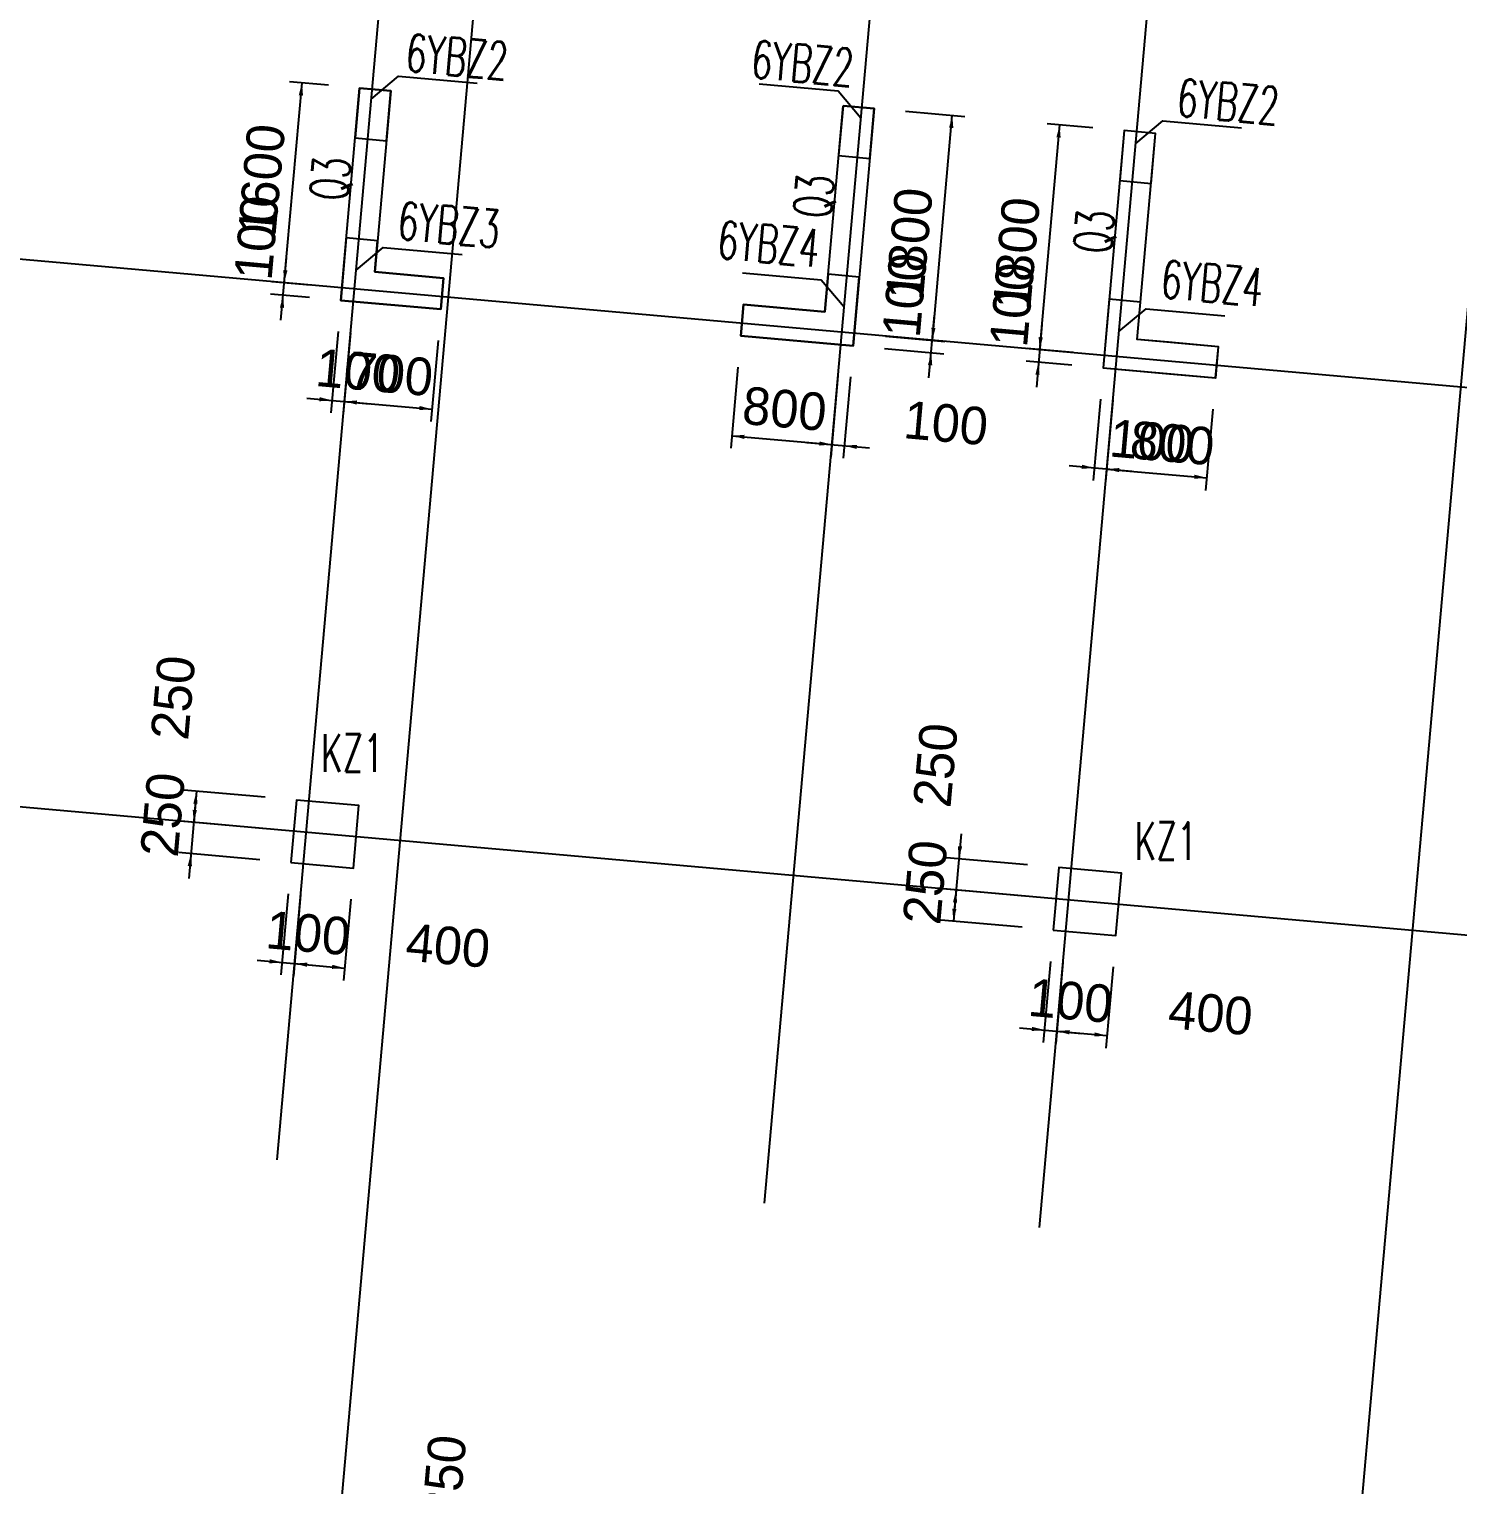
# Model space of a CAD drawing. Extents: x 387171 to 699106, y 11966 to 245688.
# Drawn here: x 605497 to 616884, y 53493 to 65101 of the extents above; entities that cross this region are included whole.
import ezdxf

# ---------------------------------------------------------------- set-up
doc = ezdxf.new("R2010")
doc.units = 0
doc.header["$LTSCALE"] = 100
doc.header["$MEASUREMENT"] = 0
for name, color, linetype in [('b边缘构件', 235, 'Continuous'), ('COLU', 7, 'Continuous'), ('DIM', 3, 'Continuous'), ('DOTE', 253, 'Continuous'), ('L-AXIS', 3, 'Continuous'), ('NUM', 7, 'Continuous'), ('TEXT', 7, 'Continuous'), ('THIN', 7, 'Continuous'), ('wall-主楼', 2, 'Continuous'), ('Y阴影', 254, 'Continuous'), ('剪力墙身标注', 7, 'Continuous'), ('小尺寸', 4, 'Continuous')]:
    doc.layers.add(name, color=color, linetype=linetype)
doc.styles.get("Standard").update_dxf_attribs({"font": 'standard'})
doc.styles.add('tk', font='tk')
doc.dimstyles.get("Standard").update_dxf_attribs({"dimtxt": 300, "dimasz": 100, "dimexe": 100, "dimexo": 250, "dimgap": 100, "dimtad": 0, "dimtoh": 1, "dimdec": 0, "dimdsep": 46, "dimcen": 0.09, "dimclrt": 7, "dimadec": 0, "dimazin": 0, "dimtfac": 1, "dimtdec": 4, "dimtofl": 0, "dimtmove": 0, "dimatfit": 3, "dimfxl": 1, "dimtolj": 1, "dimtzin": 0, "dimarcsym": 0})

# ---------------------------------------------------------------- blocks, each defined once
blk = doc.blocks.new('*D1842')
at = {"layer": 'L-AXIS', "color": 0, "linetype": 'ByBlock', "lineweight": -2}
for p, q in [((493507, 53583), (493255, 50741)), ((493264, 50840), (658764, 36162)), ((659008, 38905), (658755, 36062))]:
    blk.add_line(p, q, dxfattribs=at)
for points in [[(493264, 50840), (493365, 50848), (493362, 50815)], [(658764, 36162), (658663, 36154), (658666, 36188)]]:
    blk.add_solid(points, dxfattribs=at)
at = {"layer": 'L-AXIS', "color": 7, "linetype": 'Continuous', "lineweight": -2, "insert": (576045, 43850), "char_height": 300, "width": 1101.67, "attachment_point": 5, "rotation": 354.9316, "style": 'tk'}
blk.add_mtext('166150', dxfattribs=at)
blk = doc.blocks.new('*D3412')
at = {"layer": '小尺寸', "color": 0, "linetype": 'ByBlock', "lineweight": -2}
for p, q in [((607959, 62689), (607902, 62041)), ((608059, 62680), (608001, 62033)), ((607711, 62159), (608209, 62114))]:
    blk.add_line(p, q, dxfattribs=at)
for points in [[(607910, 62141), (607809, 62133), (607812, 62166)], [(608010, 62132), (608111, 62140), (608108, 62107)]]:
    blk.add_solid(points, dxfattribs=at)
at = {"layer": '小尺寸', "color": 7, "linetype": 'Continuous', "lineweight": -2, "insert": (608118, 62374), "char_height": 300, "width": 476.67, "attachment_point": 5, "rotation": 354.9316, "style": 'tk'}
blk.add_mtext('100', dxfattribs=at)
blk = doc.blocks.new('*D4447')
at = {"layer": '小尺寸', "color": 0, "linetype": 'ByBlock', "lineweight": -2}
for p, q in [((608059, 62680), (608001, 62033)), ((608756, 62618), (608698, 61971)), ((608010, 62132), (608707, 62070))]:
    blk.add_line(p, q, dxfattribs=at)
for points in [[(608010, 62132), (608111, 62140), (608108, 62107)], [(608707, 62070), (608606, 62063), (608609, 62096)]]:
    blk.add_solid(points, dxfattribs=at)
at = {"layer": '小尺寸', "color": 7, "linetype": 'Continuous', "lineweight": -2, "insert": (608381, 62350), "char_height": 300, "width": 566.67, "attachment_point": 5, "rotation": 354.9316, "style": 'tk'}
blk.add_mtext('700', dxfattribs=at)
blk = doc.blocks.new('*D4176')
at = {"layer": '小尺寸', "color": 0, "linetype": 'ByBlock', "lineweight": -2}
for p, q in [((611146, 62406), (611089, 61759)), ((611943, 62335), (611886, 61688)), ((611098, 61858), (611895, 61788))]:
    blk.add_line(p, q, dxfattribs=at)
for points in [[(611098, 61858), (611199, 61866), (611196, 61833)], [(611895, 61788), (611794, 61780), (611797, 61813)]]:
    blk.add_solid(points, dxfattribs=at)
at = {"layer": '小尺寸', "color": 7, "linetype": 'Continuous', "lineweight": -2, "insert": (611518, 62072), "char_height": 300, "width": 566.67, "attachment_point": 5, "rotation": 354.9316, "style": 'tk'}
blk.add_mtext('800', dxfattribs=at)
blk = doc.blocks.new('*D208')
at = {"layer": '小尺寸', "color": 0, "linetype": 'ByBlock', "lineweight": -2}
for p, q in [((611943, 62335), (611886, 61688)), ((612043, 62327), (611986, 61679)), ((611696, 61805), (612194, 61761))]:
    blk.add_line(p, q, dxfattribs=at)
for points in [[(611895, 61788), (611794, 61780), (611797, 61813)], [(611994, 61779), (612095, 61786), (612093, 61753)]]:
    blk.add_solid(points, dxfattribs=at)
at = {"layer": '小尺寸', "color": 7, "linetype": 'Continuous', "lineweight": -2, "insert": (612804, 61958), "char_height": 300, "width": 476.67, "attachment_point": 5, "rotation": 354.9316, "style": 'tk'}
blk.add_mtext('100', dxfattribs=at)
blk = doc.blocks.new('*D1061')
at = {"layer": '小尺寸', "color": 0, "linetype": 'ByBlock', "lineweight": -2}
for p, q in [((614035, 62150), (613978, 61502)), ((614135, 62141), (614077, 61494)), ((613787, 61620), (614285, 61576))]:
    blk.add_line(p, q, dxfattribs=at)
for points in [[(613987, 61602), (613885, 61594), (613888, 61627)], [(614086, 61593), (614187, 61601), (614184, 61568)]]:
    blk.add_solid(points, dxfattribs=at)
at = {"layer": '小尺寸', "color": 7, "linetype": 'Continuous', "lineweight": -2, "insert": (614445, 61812), "char_height": 300, "width": 476.67, "attachment_point": 5, "rotation": 354.9316, "style": 'tk'}
blk.add_mtext('100', dxfattribs=at)
blk = doc.blocks.new('*D951')
at = {"layer": '小尺寸', "color": 0, "linetype": 'ByBlock', "lineweight": -2}
for p, q in [((614135, 62141), (614077, 61494)), ((614932, 62070), (614874, 61423)), ((614086, 61593), (614883, 61523))]:
    blk.add_line(p, q, dxfattribs=at)
for points in [[(614086, 61593), (614187, 61601), (614184, 61568)], [(614883, 61523), (614782, 61515), (614785, 61548)]]:
    blk.add_solid(points, dxfattribs=at)
at = {"layer": '小尺寸', "color": 7, "linetype": 'Continuous', "lineweight": -2, "insert": (614608, 61798), "char_height": 300, "width": 566.67, "attachment_point": 5, "rotation": 354.9316, "style": 'tk'}
blk.add_mtext('800', dxfattribs=at)
blk = doc.blocks.new('*D3755')
at = {"layer": '小尺寸', "color": 0, "linetype": 'ByBlock', "lineweight": -2}
for p, q in [((607504, 62779), (607548, 63277)), ((607741, 63060), (607431, 63087)), ((607732, 62960), (607422, 62987))]:
    blk.add_line(p, q, dxfattribs=at)
for points in [[(607530, 63078), (607523, 63179), (607556, 63176)], [(607522, 62979), (607529, 62878), (607496, 62880)]]:
    blk.add_solid(points, dxfattribs=at)
at = {"layer": '小尺寸', "color": 7, "linetype": 'Continuous', "lineweight": -2, "insert": (607311, 63437), "char_height": 300, "width": 476.67, "attachment_point": 5, "rotation": 84.9316, "style": 'tk'}
blk.add_mtext('100', dxfattribs=at)
blk = doc.blocks.new('*D3513')
at = {"layer": '小尺寸', "color": 0, "linetype": 'ByBlock', "lineweight": -2}
for p, q in [((607530, 63078), (607672, 64672)), ((607882, 64653), (607572, 64681)), ((607741, 63060), (607431, 63087))]:
    blk.add_line(p, q, dxfattribs=at)
for points in [[(607672, 64672), (607680, 64571), (607646, 64574)], [(607530, 63078), (607523, 63179), (607556, 63176)]]:
    blk.add_solid(points, dxfattribs=at)
at = {"layer": '小尺寸', "color": 7, "linetype": 'Continuous', "lineweight": -2, "insert": (607352, 63897), "char_height": 300, "width": 685, "attachment_point": 5, "rotation": 84.9316, "style": 'tk'}
blk.add_mtext('1600', dxfattribs=at)
blk = doc.blocks.new('*D4583')
at = {"layer": '小尺寸', "color": 0, "linetype": 'ByBlock', "lineweight": -2}
for p, q in [((613710, 64337), (613551, 62544)), ((613976, 64314), (613610, 64346)), ((613817, 62521), (613451, 62553))]:
    blk.add_line(p, q, dxfattribs=at)
for points in [[(613710, 64337), (613718, 64236), (613685, 64239)], [(613551, 62544), (613543, 62645), (613576, 62642)]]:
    blk.add_solid(points, dxfattribs=at)
at = {"layer": '小尺寸', "color": 7, "linetype": 'Continuous', "lineweight": -2, "insert": (613368, 63313), "char_height": 300, "width": 690, "attachment_point": 5, "rotation": 84.9316, "style": 'tk'}
blk.add_mtext('1800', dxfattribs=at)
blk = doc.blocks.new('*D4320')
at = {"layer": '小尺寸', "color": 0, "linetype": 'ByBlock', "lineweight": -2}
for p, q in [((613569, 62743), (613525, 62245)), ((613808, 62421), (613443, 62453)), ((613817, 62521), (613451, 62553))]:
    blk.add_line(p, q, dxfattribs=at)
for points in [[(613551, 62544), (613543, 62645), (613576, 62642)], [(613542, 62445), (613550, 62344), (613517, 62346)]]:
    blk.add_solid(points, dxfattribs=at)
at = {"layer": '小尺寸', "color": 7, "linetype": 'Continuous', "lineweight": -2, "insert": (613332, 62903), "char_height": 300, "width": 476.67, "attachment_point": 5, "rotation": 84.9316, "style": 'tk'}
blk.add_mtext('100', dxfattribs=at)
blk = doc.blocks.new('*D3259')
at = {"layer": '小尺寸', "color": 0, "linetype": 'ByBlock', "lineweight": -2}
for p, q in [((612669, 62321), (612713, 62819)), ((612323, 62653), (612795, 62611)), ((612314, 62554), (612787, 62512))]:
    blk.add_line(p, q, dxfattribs=at)
for points in [[(612696, 62620), (612688, 62721), (612721, 62718)], [(612687, 62520), (612695, 62419), (612661, 62422)]]:
    blk.add_solid(points, dxfattribs=at)
at = {"layer": '小尺寸', "color": 7, "linetype": 'Continuous', "lineweight": -2, "insert": (612477, 62979), "char_height": 300, "width": 476.67, "attachment_point": 5, "rotation": 84.9316, "style": 'tk'}
blk.add_mtext('100', dxfattribs=at)
blk = doc.blocks.new('*D3153')
at = {"layer": '小尺寸', "color": 0, "linetype": 'ByBlock', "lineweight": -2}
for p, q in [((612482, 64446), (612954, 64404)), ((612696, 62620), (612855, 64413)), ((612323, 62653), (612795, 62611))]:
    blk.add_line(p, q, dxfattribs=at)
for points in [[(612855, 64413), (612863, 64312), (612829, 64315)], [(612696, 62620), (612688, 62721), (612721, 62718)]]:
    blk.add_solid(points, dxfattribs=at)
at = {"layer": '小尺寸', "color": 7, "linetype": 'Continuous', "lineweight": -2, "insert": (612513, 63389), "char_height": 300, "width": 690, "attachment_point": 5, "rotation": 84.9316, "style": 'tk'}
blk.add_mtext('1800', dxfattribs=at)
blk = doc.blocks.new('*D3419')
at = {"layer": 'DIM', "color": 0, "linetype": 'ByBlock', "lineweight": -2}
for p, q in [((612925, 58684), (612867, 58037)), ((613455, 58437), (612808, 58494)), ((613433, 58188), (612785, 58245))]:
    blk.add_line(p, q, dxfattribs=at)
for points in [[(612907, 58485), (612899, 58586), (612933, 58583)], [(612885, 58236), (612893, 58135), (612860, 58138)]]:
    blk.add_solid(points, dxfattribs=at)
at = {"layer": 'DIM', "color": 7, "linetype": 'Continuous', "lineweight": -2, "insert": (612722, 59231), "char_height": 300, "width": 566.67, "attachment_point": 5, "rotation": 84.9316, "style": 'tk'}
blk.add_mtext('250', dxfattribs=at)
blk = doc.blocks.new('*D3312')
at = {"layer": 'DIM', "color": 0, "linetype": 'ByBlock', "lineweight": -2}
for p, q in [((613433, 58188), (612785, 58245)), ((612885, 58236), (612863, 57987)), ((613411, 57939), (612763, 57996))]:
    blk.add_line(p, q, dxfattribs=at)
for points in [[(612885, 58236), (612893, 58135), (612860, 58138)], [(612863, 57987), (612855, 58088), (612888, 58085)]]:
    blk.add_solid(points, dxfattribs=at)
at = {"layer": 'DIM', "color": 7, "linetype": 'Continuous', "lineweight": -2, "insert": (612640, 58298), "char_height": 300, "width": 566.67, "attachment_point": 5, "rotation": 84.9316, "style": 'tk'}
blk.add_mtext('250', dxfattribs=at)
blk = doc.blocks.new('*D4190')
at = {"layer": 'DIM', "color": 0, "linetype": 'ByBlock', "lineweight": -2}
for p, q in [((613638, 57667), (613580, 57020)), ((613737, 57659), (613680, 57011)), ((613390, 57137), (613888, 57093))]:
    blk.add_line(p, q, dxfattribs=at)
for points in [[(613589, 57120), (613488, 57112), (613491, 57145)], [(613689, 57111), (613790, 57119), (613787, 57085)]]:
    blk.add_solid(points, dxfattribs=at)
at = {"layer": 'DIM', "color": 7, "linetype": 'Continuous', "lineweight": -2, "insert": (613797, 57352), "char_height": 300, "width": 476.67, "attachment_point": 5, "rotation": 354.9316, "style": 'tk'}
blk.add_mtext('100', dxfattribs=at)
blk = doc.blocks.new('*D3788')
at = {"layer": 'DIM', "color": 0, "linetype": 'ByBlock', "lineweight": -2}
for p, q in [((613737, 57659), (613680, 57011)), ((614136, 57623), (614078, 56976)), ((613689, 57111), (614087, 57075))]:
    blk.add_line(p, q, dxfattribs=at)
for points in [[(613689, 57111), (613790, 57119), (613787, 57085)], [(614087, 57075), (613986, 57068), (613989, 57101)]]:
    blk.add_solid(points, dxfattribs=at)
at = {"layer": 'DIM', "color": 7, "linetype": 'Continuous', "lineweight": -2, "insert": (614913, 57253), "char_height": 300, "width": 576.67, "attachment_point": 5, "rotation": 354.9316, "style": 'tk'}
blk.add_mtext('400', dxfattribs=at)
blk = doc.blocks.new('*D349')
at = {"layer": 'DIM', "color": 0, "linetype": 'ByBlock', "lineweight": -2}
for p, q in [((607379, 58976), (606731, 59033)), ((606831, 59024), (606809, 58775)), ((607357, 58727), (606709, 58784))]:
    blk.add_line(p, q, dxfattribs=at)
for points in [[(606831, 59024), (606839, 58923), (606806, 58926)], [(606809, 58775), (606801, 58876), (606834, 58873)]]:
    blk.add_solid(points, dxfattribs=at)
at = {"layer": 'DIM', "color": 7, "linetype": 'Continuous', "lineweight": -2, "insert": (606646, 59770), "char_height": 300, "width": 566.67, "attachment_point": 5, "rotation": 84.9316, "style": 'tk'}
blk.add_mtext('250', dxfattribs=at)
blk = doc.blocks.new('*D1122')
at = {"layer": 'DIM', "color": 0, "linetype": 'ByBlock', "lineweight": -2}
for p, q in [((606827, 58974), (606769, 58327)), ((607357, 58727), (606709, 58784)), ((607335, 58477), (606687, 58535))]:
    blk.add_line(p, q, dxfattribs=at)
for points in [[(606809, 58775), (606801, 58876), (606834, 58873)], [(606787, 58526), (606795, 58425), (606761, 58428)]]:
    blk.add_solid(points, dxfattribs=at)
at = {"layer": 'DIM', "color": 7, "linetype": 'Continuous', "lineweight": -2, "insert": (606563, 58837), "char_height": 300, "width": 566.67, "attachment_point": 5, "rotation": 84.9316, "style": 'tk'}
blk.add_mtext('250', dxfattribs=at)
blk = doc.blocks.new('*D865')
at = {"layer": 'DIM', "color": 0, "linetype": 'ByBlock', "lineweight": -2}
for p, q in [((607562, 58206), (607504, 57559)), ((607661, 58198), (607604, 57550)), ((607314, 57676), (607812, 57632))]:
    blk.add_line(p, q, dxfattribs=at)
for points in [[(607513, 57659), (607412, 57651), (607415, 57684)], [(607613, 57650), (607714, 57657), (607711, 57624)]]:
    blk.add_solid(points, dxfattribs=at)
at = {"layer": 'DIM', "color": 7, "linetype": 'Continuous', "lineweight": -2, "insert": (607721, 57891), "char_height": 300, "width": 476.67, "attachment_point": 5, "rotation": 354.9316, "style": 'tk'}
blk.add_mtext('100', dxfattribs=at)
blk = doc.blocks.new('*D1907')
at = {"layer": 'DIM', "color": 0, "linetype": 'ByBlock', "lineweight": -2}
for p, q in [((607661, 58198), (607604, 57550)), ((608060, 58162), (608002, 57515)), ((607613, 57650), (608011, 57614))]:
    blk.add_line(p, q, dxfattribs=at)
for points in [[(607613, 57650), (607714, 57657), (607711, 57624)], [(608011, 57614), (607910, 57607), (607913, 57640)]]:
    blk.add_solid(points, dxfattribs=at)
at = {"layer": 'DIM', "color": 7, "linetype": 'Continuous', "lineweight": -2, "insert": (608836, 57792), "char_height": 300, "width": 576.67, "attachment_point": 5, "rotation": 354.9316, "style": 'tk'}
blk.add_mtext('400', dxfattribs=at)
blk = doc.blocks.new('*D970')
at = {"layer": 'DIM', "color": 0, "linetype": 'ByBlock', "lineweight": -2}
for p, q in [((608443, 52858), (609090, 52800)), ((608968, 52560), (608990, 52809)), ((608420, 52609), (609068, 52551))]:
    blk.add_line(p, q, dxfattribs=at)
for points in [[(608990, 52809), (608998, 52708), (608965, 52711)], [(608968, 52560), (608961, 52661), (608994, 52658)]]:
    blk.add_solid(points, dxfattribs=at)
at = {"layer": 'DIM', "color": 7, "linetype": 'Continuous', "lineweight": -2, "insert": (608806, 53555), "char_height": 300, "width": 566.67, "attachment_point": 5, "rotation": 84.9316, "style": 'tk'}
blk.add_mtext('250', dxfattribs=at)

msp = doc.modelspace()

# ---------------------------------------------------------------- hatches: boundary and pattern name
at = {"layer": 'Y阴影'}
h = msp.add_hatch(dxfattribs=at)
h.set_pattern_fill('ANSI31', color=256, scale=25, angle=-21.95462, style=0)
h.set_pattern_definition([])
h.paths.add_polyline_path([(608131.3, 64631.2), (608095.9, 64232.7), (608345.1, 64210.6), (608380.5, 64609.1)], flags=0)
h = msp.add_hatch(dxfattribs=at)
h.set_pattern_fill('ANSI31', color=256, scale=25, angle=-21.95462, style=0)
h.set_pattern_definition([])
h.paths.add_polyline_path([(611983.9, 64490.3), (611948.5, 64091.8), (612197.7, 64069.7), (612233.1, 64468.2)], flags=0)
h = msp.add_hatch(dxfattribs=at)
h.set_pattern_fill('ANSI31', color=256, scale=25, angle=-21.95462, style=0)
h.set_pattern_definition([])
h.paths.add_polyline_path([(614225.1, 64291.5), (614189.7, 63893.1), (614438.9, 63871), (614474.3, 64269.4)], flags=0)
h = msp.add_hatch(dxfattribs=at)
h.set_pattern_fill('ANSI31', color=256, scale=25, angle=-21.95462, style=0)
h.set_pattern_definition([])
h.paths.add_polyline_path([(608025.2, 63435.9), (607981.1, 62937.8), (608777.9, 62867.2), (608800, 63116.2), (608252.4, 63164.8), (608274.4, 63413.8)], flags=0)
h = msp.add_hatch(dxfattribs=at)
h.set_pattern_fill('ANSI31', color=256, scale=25, angle=-21.95462, style=0)
h.set_pattern_definition([])
h.paths.add_polyline_path([(611190.7, 62904.2), (611168.6, 62655.1), (612065, 62575.6), (612113.6, 63123.5), (611864.8, 63145.5), (611838.3, 62846.7)], flags=0)
h = msp.add_hatch(dxfattribs=at)
h.set_pattern_fill('ANSI31', color=256, scale=25, angle=-21.95462, style=0)
h.set_pattern_definition([])
h.paths.add_polyline_path([(614105.8, 62946.8), (614057.2, 62398.9), (614555.3, 62354.8), (614953.7, 62319.4), (614975.8, 62568.4), (614577.4, 62603.8), (614328.5, 62625.9), (614355, 62924.7)], flags=0)

# ---------------------------------------------------------------- linework, layer by layer
at = {"layer": 'b边缘构件'}
for points in [[(608131.3, 64631.2), (608095.9, 64232.7), (608345.1, 64210.6), (608380.5, 64609.1), (608131.3, 64631.2)], [(611983.9, 64490.3), (611948.5, 64091.8), (612197.7, 64069.7), (612233.1, 64468.2), (611983.9, 64490.3)], [(614225.1, 64291.5), (614189.7, 63893.1), (614438.9, 63871), (614474.3, 64269.4), (614225.1, 64291.5)], [(608025.2, 63435.9), (607981.1, 62937.8), (608777.9, 62867.2), (608800, 63116.2), (608252.4, 63164.8), (608274.4, 63413.8), (608025.2, 63435.9)], [(611190.7, 62904.2), (611168.6, 62655.1), (612065, 62575.6), (612113.6, 63123.5), (611864.8, 63145.5), (611838.3, 62846.7), (611190.7, 62904.2)], [(614105.8, 62946.8), (614057.2, 62398.9), (614555.3, 62354.8), (614953.7, 62319.4), (614975.8, 62568.4), (614577.4, 62603.8), (614328.5, 62625.9), (614355, 62924.7), (614105.8, 62946.8)]]:
    msp.add_lwpolyline(points, dxfattribs=at)
at = {"layer": 'COLU'}
for points in [[(607583.7, 58455.4), (608081.7, 58411.2), (608125.9, 58909.3), (607627.9, 58953.5)], [(613659.8, 57916.5), (614157.9, 57872.3), (614202.1, 58370.4), (613704, 58414.6)]]:
    msp.add_lwpolyline(points, close=True, dxfattribs=at)
at = {"layer": 'DOTE'}
for p, q in [((612569.3, 105047.1), (607133.4, 43756.3)), ((620637.6, 104331.5), (615201.7, 43040.7)), ((662839, 53805.8), (502916.7, 67989.4)), ((607473.8, 56084.9), (608434.2, 66913.3)), ((611358.6, 55740.3), (612319, 66568.8)), ((613550, 55546), (614510.4, 66374.4)), ((651837.9, 59148.5), (602113.1, 63558.7))]:
    msp.add_line(p, q, dxfattribs=at)
at = {"layer": 'THIN', "color": 200}
for points in [[(608223.8, 64542.8), (608440.7, 64724.3), (609068.2, 64668.7)], [(612125.6, 64390.4), (611944.1, 64607.3), (611316.5, 64663)], [(614316.4, 64189), (614533.3, 64370.6), (615160.8, 64314.9)], [(608102.8, 63178), (608319.7, 63359.6), (608947.2, 63303.9)], [(611991.9, 62883.3), (611810.4, 63100.2), (611182.9, 63155.8)], [(614183.3, 62688.9), (614400.2, 62870.5), (615027.8, 62814.8)]]:
    msp.add_lwpolyline(points, dxfattribs=at)
at = {"layer": 'wall-主楼'}
for points in [[(608252.4, 63164.8), (608800.2, 63116.2), (608778.1, 62867.1), (607981.2, 62937.8), (608131.4, 64631.2), (608380.5, 64609.1)], [(611984, 64490.3), (612233.1, 64468.2), (612065.2, 62575.6), (611168.7, 62655.1), (611190.8, 62904.1), (611838.3, 62846.7)], [(614474.3, 64269.4), (614225.2, 64291.5), (614057.4, 62398.9), (614953.9, 62319.4), (614976, 62568.4), (614328.5, 62625.9)]]:
    msp.add_lwpolyline(points, close=True, dxfattribs=at)

# ---------------------------------------------------------------- texts
at = {"layer": 'NUM', "color": 200, "width": 0.7}
for p in [(607824, 59178.4), (614308.1, 58476.5)]:
    msp.add_text('KZ1', height=300, dxfattribs=at).set_placement(p)
at = {"layer": 'TEXT', "color": 200, "width": 0.7}
for s, p in [('6YBZ2', (608490, 64766.2)), ('6YBZ2', (611245, 64713.7)), ('6YBZ2', (614637, 64408)), ('6YBZ3', (608426, 63426.6)), ('6YBZ4', (610974.3, 63274.7)), ('6YBZ4', (614508.7, 62961.2))]:
    msp.add_text(s, height=300, rotation=354.93165, dxfattribs=at).set_placement(p)
at = {"layer": '剪力墙身标注', "width": 0.7}
for p in [(608033, 63723.2), (611885.7, 63583.6), (614119.5, 63301.6)]:
    msp.add_text('Q3', height=300, rotation=84.93165, dxfattribs=at).set_placement(p)

# ---------------------------------------------------------------- dimensions: what is measured, and where the dimension line sits
at = {"layer": 'DIM', "color": 200}
for p1, p2, picture, middle in [((607627.9, 58953.5), (607605.8, 58704.4), '*D349', (606601.2, 59263.4)), ((613704, 58414.6), (613681.9, 58165.5), '*D3419', (612677.4, 58724.5)), ((607605.8, 58704.4), (607583.7, 58455.4), '*D1122', (606518.5, 58330.9)), ((613681.9, 58165.5), (613659.8, 57916.5), '*D3312', (612594.7, 57792)), ((607583.7, 58455.4), (607683.3, 58446.6), '*D865', (607334, 57925.4)), ((607683.3, 58446.6), (608081.7, 58411.2), '*D1907', (608250.4, 57844.1)), ((613659.8, 57916.5), (613759.5, 57907.7), '*D4190', (613410.1, 57386.5)), ((613759.5, 57907.7), (614157.9, 57872.3), '*D3788', (614326.5, 57305.2)), ((608171.4, 52630.7), (608193.5, 52879.7), '*D970', (608760.6, 53048.4))]:
    dim = msp.add_aligned_dim(p1=p1, p2=p2, distance=-800, dimstyle='Standard', dxfattribs=at)
    dim.commit()
    dim.dimension.update_dxf_attribs({"geometry": picture, "text_midpoint": middle})
at = {"layer": 'L-AXIS'}
dim = msp.add_linear_dim(base=(658764.3, 36162.1), p1=(493529.3, 53831.9), p2=(659029.6, 39153.6), angle=354.93165, dimstyle='Standard', dxfattribs=at)
dim.commit()
dim.dimension.update_dxf_attribs({"geometry": '*D1842', "text_midpoint": (576045.1, 43849.9)})
at = {"layer": '小尺寸'}
for base, p1, p2, picture, middle in [((607671.8, 64671.9), (607989.9, 63037.4), (608131.3, 64631.2), '*D3513', (607352.1, 63897.1)), ((612854.8, 64413), (612073.9, 62675.2), (612232.9, 64468.2), '*D3153', (612513, 63389.2)), ((613551, 62544.2), (614225.1, 64291.5), (614066.1, 62498.5), '*D4583', (613368.3, 63313.4)), ((607530.4, 63078.2), (607981.1, 62937.8), (607989.9, 63037.4), '*D3755', (607277, 63050.5)), ((612695.7, 62620.1), (612065, 62575.6), (612073.9, 62675.2), '*D3259', (612442.3, 62592.4)), ((613542.2, 62444.6), (614066.1, 62498.5), (614057.2, 62398.9), '*D4320', (613297.6, 62516.5))]:
    dim = msp.add_linear_dim(base=base, p1=p1, p2=p2, angle=84.93165, dimstyle='Standard', dxfattribs=at)
    dim.commit()
    dim.dimension.update_dxf_attribs({"geometry": picture, "text_midpoint": middle})
for p1, p2, picture, middle in [((607981.1, 62937.8), (608080.7, 62929), '*D3412', (607731.4, 62407.8)), ((608080.7, 62929), (608777.9, 62867.2), '*D4447', (608380.7, 62350.2)), ((611168.6, 62655.1), (611965.4, 62584.5), '*D4176', (611518.4, 62071.9)), ((611965.4, 62584.5), (612065, 62575.6), '*D208', (612417, 61992.2)), ((614057.2, 62398.9), (614156.8, 62390.1), '*D1061', (614058.4, 61846.7)), ((614156.8, 62390.1), (614953.7, 62319.4), '*D951', (614608.4, 61797.9))]:
    dim = msp.add_aligned_dim(p1=p1, p2=p2, distance=-800, dimstyle='Standard', dxfattribs=at)
    dim.commit()
    dim.dimension.update_dxf_attribs({"geometry": picture, "text_midpoint": middle})

doc.saveas('drawing.dxf')
